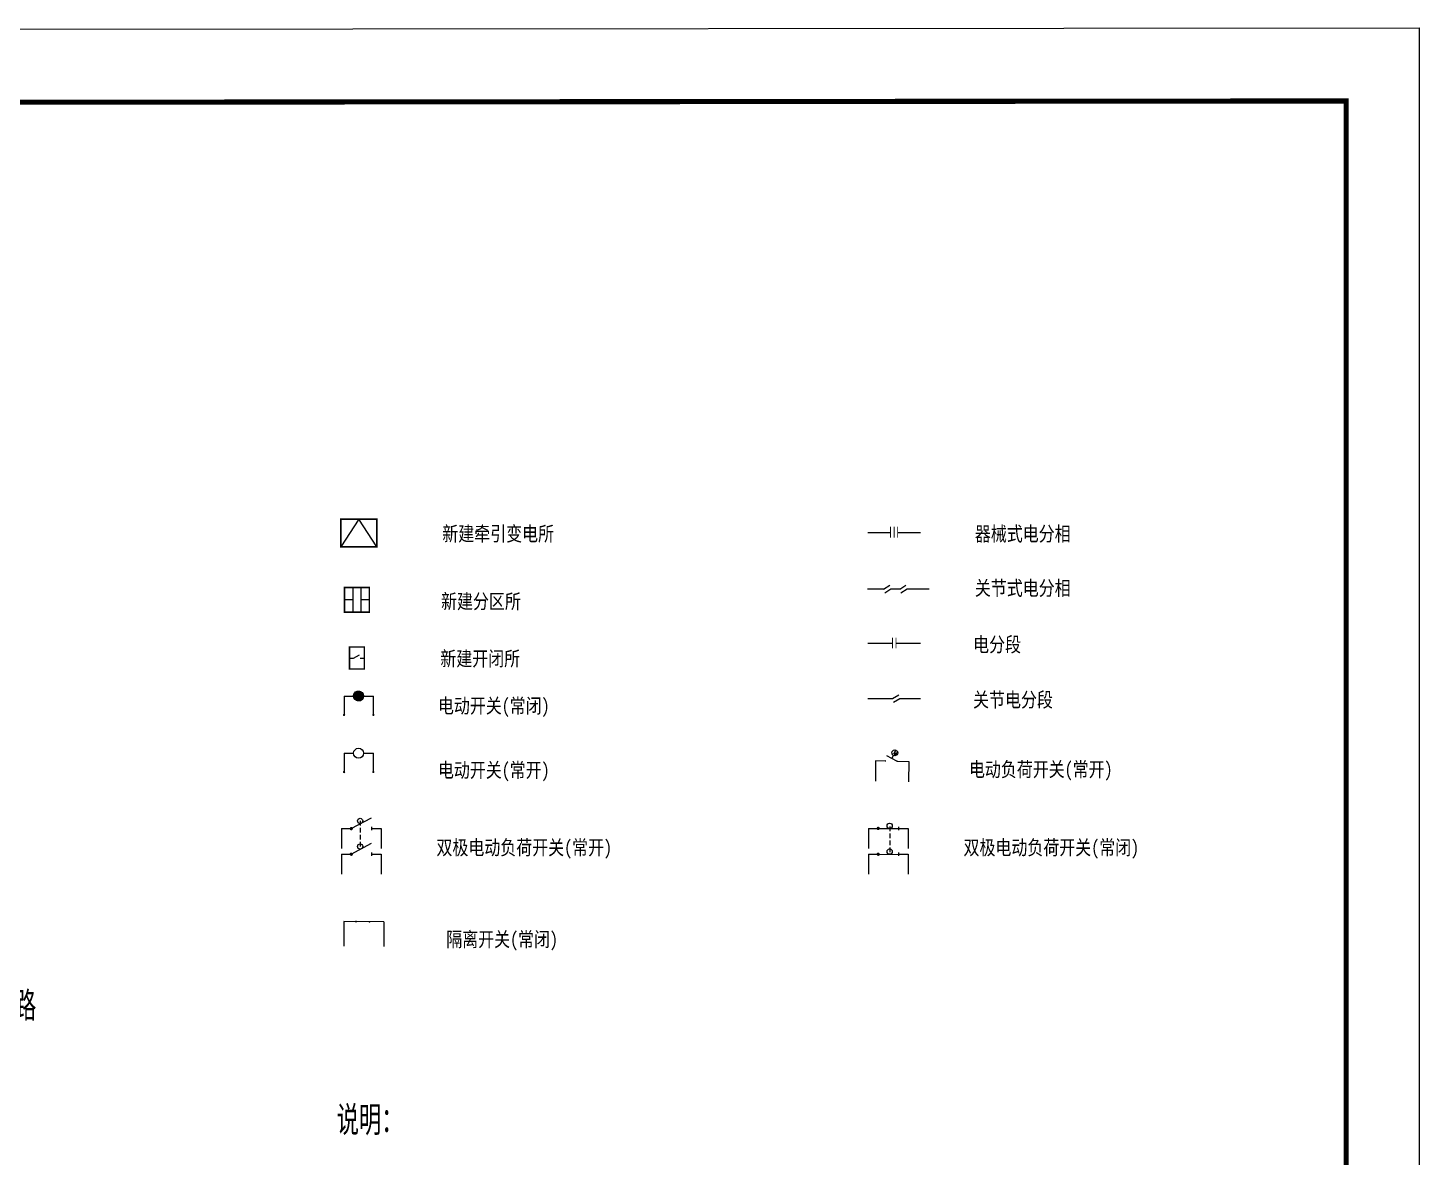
# Model space of a CAD drawing. Header units: millimetres. Extents: x 127 to 2034, y 513 to 812.
# Drawn here: x 1843.6 to 2033.9, y 657.6 to 812 of the extents above; entities that cross this region are included whole.
import ezdxf

# ---------------------------------------------------------------- set-up
doc = ezdxf.new("R2010")
doc.units = ezdxf.units.MM
doc.linetypes.add('DASHED', pattern=[19.05, 12.7, -6.35])
doc.linetypes.add('HIDDEN', pattern=[9.525, 6.35, -3.175])
for name, color, linetype in [('图框', 7, 'Continuous'), ('牵引所', 6, 'Continuous'), ('近期设计', 6, 'Continuous')]:
    doc.layers.add(name, color=color, linetype=linetype)
doc.styles.get("Standard").update_dxf_attribs({"font": 'txt', "bigfont": 'gbcbig.shx'})
doc.styles.add('STYLE1', font='SimSun.ttf', dxfattribs={"width": 0.8})
doc.styles.add('文字', font='ttt.shx', dxfattribs={"width": 0.8, "bigfont": 'rsdhz.shx'})

# ---------------------------------------------------------------- blocks, each defined once
blk = doc.blocks.new('md')
at = {"layer": '牵引所'}
for p, q in [((0, -0.01), (0.66, 0.74)), ((0.28, -0.44), (0.95, 0.3))]:
    blk.add_line(p, q, dxfattribs=at)
blk = doc.blocks.new('fx')
at = {"layer": '牵引所'}
for p, rotation in [((1.43, 1.67), 32.96260393217996), ((0, -0.02), 33.26009138825519)]:
    blk.add_blockref('md', p, dxfattribs=dict(at, rotation=rotation))
blk = doc.blocks.new('sjkg')
at = {"layer": '图框'}
for p, q in [((1.32, 6.2), (4.11, 7.7)), ((0, 6.2), (0, 3.5)), ((0, 6.2), (1.32, 6.2)), ((4.11, 6.43), (4.11, 5.98)), ((4.11, 6.2), (5.43, 6.2)), ((5.43, 6.2), (5.43, 3.5)), ((1.32, 2.7), (4.11, 4.2)), ((0, 2.7), (0, 0)), ((0, 2.7), (1.32, 2.7)), ((4.11, 2.93), (4.11, 2.48)), ((4.11, 2.7), (5.43, 2.7)), ((5.43, 2.7), (5.43, 0))]:
    blk.add_line(p, q, dxfattribs=at)
at = {"layer": '图框', "linetype": 'HIDDEN', "ltscale": 0.1}
blk.add_line((2.53, 7.26), (2.53, 3.76), dxfattribs=at)
at = {"layer": '图框', "const_width": 0.225}
for points in [[(1.21, 6.2, 1), (1.43, 6.2, 1)], [(1.21, 2.7, 1), (1.43, 2.7, 1)]]:
    blk.add_lwpolyline(points, format="xyb", close=True, dxfattribs=at)
at = {"layer": '图框', "const_width": 0.15}
for points in [[(4.11, 6.43), (4.11, 5.98)], [(4.11, 2.93), (4.11, 2.48)]]:
    blk.add_lwpolyline(points, dxfattribs=at)
at = {"layer": '图框'}
for centre in [(2.53, 7.26), (2.53, 3.76)]:
    blk.add_circle(centre, 0.36, dxfattribs=at)
blk = doc.blocks.new('DDKG')
for p, q in [((2.69, 5.42), (-0.02, 5.42)), ((-0.02, 5.42), (-0.02, -0.15)), ((5.78, 5.45), (3.04, 6.84)), ((4.42, 6.14), (4.85, 7)), ((5.84, 5.42), (9.07, 5.42)), ((9.07, 5.42), (9.07, -0.15))]:
    blk.add_line(p, q)
at = {"const_width": 0.1}
for points in [[(2.73, 5.42), (2.73, 5.72)], [(2.73, 5.42), (2.73, 5.12)]]:
    blk.add_lwpolyline(points, dxfattribs=at)
at = {"const_width": 0.2}
blk.add_lwpolyline([(5.9, 5.42, -1), (5.7, 5.42, -1)], format="xyb", close=True, dxfattribs=at)
blk.add_circle((5.17, 7.71), 0.8)
blk.add_text('M', height=1, rotation=333.0399).set_placement((4.67, 7.42))
blk = doc.blocks.new('fhkg')
at = {"rotation": 359.241931864257}
blk.add_blockref('DDKG', (0.02, 0.15), dxfattribs=at)
blk = doc.blocks.new('sjkgb')
at = {"layer": '图框'}
for p, q in [((0, 6.2), (1.32, 6.2)), ((0, 6.2), (0, 3.5)), ((1.32, 6.23), (4.49, 6.22)), ((4.11, 6.43), (4.11, 5.98)), ((4.11, 6.2), (5.43, 6.2)), ((5.43, 6.2), (5.43, 3.5)), ((0, 2.7), (0, 0)), ((0, 2.7), (1.32, 2.7)), ((1.31, 2.69), (4.48, 2.71)), ((4.11, 2.93), (4.11, 2.48)), ((4.11, 2.7), (5.43, 2.7)), ((5.43, 2.7), (5.43, 0))]:
    blk.add_line(p, q, dxfattribs=at)
at = {"layer": '图框', "linetype": 'HIDDEN', "ltscale": 0.1}
blk.add_line((2.9, 6.5), (2.9, 3), dxfattribs=at)
at = {"layer": '图框', "const_width": 0.225}
for points in [[(1.22, 6.29, 1), (1.42, 6.18, 1)], [(1.21, 2.7, 1), (1.43, 2.7, 1)]]:
    blk.add_lwpolyline(points, format="xyb", close=True, dxfattribs=at)
at = {"layer": '图框', "const_width": 0.15}
for points in [[(4.11, 6.43), (4.11, 5.98)], [(4.11, 2.93), (4.11, 2.48)]]:
    blk.add_lwpolyline(points, dxfattribs=at)
at = {"layer": '图框'}
for centre in [(2.88, 6.59), (2.88, 3.06)]:
    blk.add_circle(centre, 0.36, dxfattribs=at)
blk = doc.blocks.new('gkb')
for p, q in [((0, 5.58), (0, 0)), ((9.09, 5.58), (0, 5.58)), ((9.09, 5.58), (9.09, 0))]:
    blk.add_line(p, q)
at = {"const_width": 0.1}
for points in [[(2.75, 5.58), (2.75, 5.88)], [(2.75, 5.58), (2.75, 5.28)]]:
    blk.add_lwpolyline(points, dxfattribs=at)
at = {"const_width": 0.2}
blk.add_lwpolyline([(5.92, 5.58, -1), (5.72, 5.58, -1)], format="xyb", close=True, dxfattribs=at)

msp = doc.modelspace()

# ---------------------------------------------------------------- hatches: boundary and pattern name
at = {"layer": '牵引所', "linetype": 'Continuous'}
h = msp.add_hatch(dxfattribs=at)
h.set_pattern_fill('ANSI31', color=256, scale=0.135771, style=0)
h.set_pattern_definition([(45, (1576.805719, 680.12835), (-0.0120006122, 0.0120006122), [])])
h.paths.add_polyline_path([(1889.54, 720.69, 1), (1888.18, 720.69, 1)])

# ---------------------------------------------------------------- linework, layer by layer
at = {"layer": '图框', "color": 5, "linetype": 'Continuous', "ltscale": 0.6, "const_width": 0.7}
msp.add_lwpolyline([(2023.89, 525.05), (2023.89, 802.05), (152.5, 800.19), (152.5, 523.19)], close=True, dxfattribs=at)
at = {"layer": '牵引所'}
for p, q in [((127.5, 810.19), (2033.89, 812.05)), ((2033.89, 812.05), (2033.89, 515.05)), ((1958.5, 743.03), (1961.6, 743.03)), ((1962.58, 743.03), (1965.68, 743.03)), ((1958.45, 735.32), (1960.67, 735.32)), ((1961.62, 735.32), (1962.87, 735.32)), ((1963.83, 735.32), (1966.86, 735.32)), ((1958.5, 727.9), (1961.86, 727.9)), ((1962.35, 727.9), (1965.68, 727.9)), ((1958.5, 720.34), (1961.86, 720.34)), ((1962.84, 720.34), (1965.68, 720.34))]:
    msp.add_line(p, q, dxfattribs=at)
at = {"layer": '牵引所', "linetype": 'Continuous'}
for p, q in [((1888.9, 744.87), (1886.44, 741.09)), ((1891.35, 741.09), (1888.9, 744.87)), ((1886.44, 741.09), (1891.35, 741.09)), ((1887.14, 741.09), (1891.35, 741.09)), ((1887.62, 725.88), (1888.18, 725.88)), ((1887.62, 725.88), (1888.18, 725.88)), ((1888.18, 725.88), (1888.97, 726.34)), ((1889.09, 725.88), (1889.64, 725.88)), ((1886.88, 720.68), (1886.88, 718.11)), ((1886.88, 720.68), (1888.18, 720.68)), ((1889.54, 720.68), (1890.88, 720.68)), ((1890.88, 718.11), (1890.88, 720.68)), ((1886.88, 712.86), (1886.88, 710.29)), ((1886.88, 712.86), (1888.18, 712.86)), ((1889.54, 712.86), (1890.88, 712.86)), ((1890.88, 710.29), (1890.88, 712.86))]:
    msp.add_line(p, q, dxfattribs=at)
at = {"layer": '牵引所', "linetype": 'Continuous', "const_width": 0.2}
for points in [[(1891.35, 741.09), (1891.35, 744.87), (1886.44, 744.87), (1886.44, 741.09)], [(1886.94, 735.53), (1886.94, 732.15), (1890.32, 732.15), (1890.32, 735.53)], [(1887.62, 727.39), (1889.64, 727.39), (1889.64, 724.37), (1887.62, 724.37)]]:
    msp.add_lwpolyline(points, close=True, dxfattribs=at)
at = {"layer": '牵引所', "linetype": 'Continuous', "const_width": 0.12}
for points in [[(1961.6, 742.35), (1961.6, 743.83)], [(1962.09, 743.83), (1962.09, 742.35)], [(1962.58, 743.83), (1962.58, 742.35)], [(1961.86, 728.68), (1961.86, 727.19)], [(1962.35, 728.68), (1962.35, 727.19)]]:
    msp.add_lwpolyline(points, dxfattribs=at)
at = {"layer": '牵引所', "linetype": 'Continuous'}
for points in [[(1888.07, 735.53), (1888.07, 732.15)], [(1889.19, 735.53), (1889.19, 732.15)], [(1888.07, 733.83), (1886.94, 733.83)], [(1890.32, 733.83), (1889.19, 733.83)], [(1886.94, 732.15), (1889.61, 732.15)]]:
    msp.add_lwpolyline(points, dxfattribs=at)
at = {"layer": '牵引所', "linetype": 'Continuous', "const_width": 0.158}
for points in [[(1886.95, 718.11, 1), (1886.8, 718.11)], [(1886.8, 718.11, 1), (1886.95, 718.11)], [(1890.95, 718.11, 1), (1890.81, 718.11)], [(1890.81, 718.11, 1), (1890.95, 718.11)], [(1886.95, 710.29, 1), (1886.8, 710.29)], [(1886.8, 710.29, 1), (1886.95, 710.29)], [(1890.95, 710.29, 1), (1890.81, 710.29)], [(1890.81, 710.29, 1), (1890.95, 710.29)]]:
    msp.add_lwpolyline(points, format="xyb", dxfattribs=at)
at = {"layer": '牵引所', "linetype": 'Continuous'}
for centre in [(1888.86, 720.69), (1888.86, 712.87)]:
    msp.add_circle(centre, 0.679, dxfattribs=at)

# ---------------------------------------------------------------- block references
at = {"linetype": 'Continuous', "xscale": 0.5999999999999848, "yscale": 0.599999999999909, "zscale": 0.6, "rotation": 359.6195011660938}
msp.add_blockref('gkb', (1886.84, 686.49), dxfattribs=at)
at = {"layer": '牵引所'}
for name, p, rotation in [('fx', (1960.67, 735.32), 310.4528769130419), ('md', (1961.87, 720.34), 342.617936517968)]:
    msp.add_blockref(name, p, dxfattribs=dict(at, rotation=rotation))
at = {"layer": '牵引所', "xscale": 0.5, "yscale": 0.5, "zscale": 0.5}
msp.add_blockref('fhkg', (1959.53, 709.03), dxfattribs=at)
at = {"layer": '牵引所'}
for name, p in [('sjkg', (1886.54, 696.35)), ('sjkgb', (1958.6, 696.35))]:
    msp.add_blockref(name, p, dxfattribs=at)

# ---------------------------------------------------------------- texts
at = {"layer": '近期设计', "color": 3, "linetype": 'DASHED', "lineweight": 15, "ltscale": 0.5, "width": 0.8}
for s, height, style, p in [('新建牵引变电所', 2, 'STYLE1', (1900.31, 741.88)), ('器械式电分相', 2, 'STYLE1', (1973.13, 741.87)), ('关节式电分相', 2, 'STYLE1', (1973.13, 734.44)), ('新建分区所', 2, 'STYLE1', (1900.14, 732.63)), ('电分段', 2, 'STYLE1', (1972.89, 726.73)), ('新建开闭所', 2, 'STYLE1', (1900.04, 724.8)), ('关节电分段', 2, 'STYLE1', (1972.89, 719.18)), ('电动开关(常闭)', 2, 'STYLE1', (1899.71, 718.35)), ('电动开关(常开)', 2, 'STYLE1', (1899.71, 709.56)), ('电动负荷开关(常开)', 2, 'STYLE1', (1972.32, 709.66)), ('双极电动负荷开关(常开)', 2, 'STYLE1', (1899.51, 698.97)), ('双极电动负荷开关(常闭)', 2, 'STYLE1', (1971.58, 698.97)), ('隔离开关(常闭)', 2, 'STYLE1', (1900.85, 686.42)), ('设计线路', 4, '文字', (1832.64, 676.29)), ('说明：', 4, '文字', (1885.87, 660.66))]:
    msp.add_text(s, height=height, dxfattribs=dict(at, style=style)).set_placement(p)

doc.saveas('drawing.dxf')
